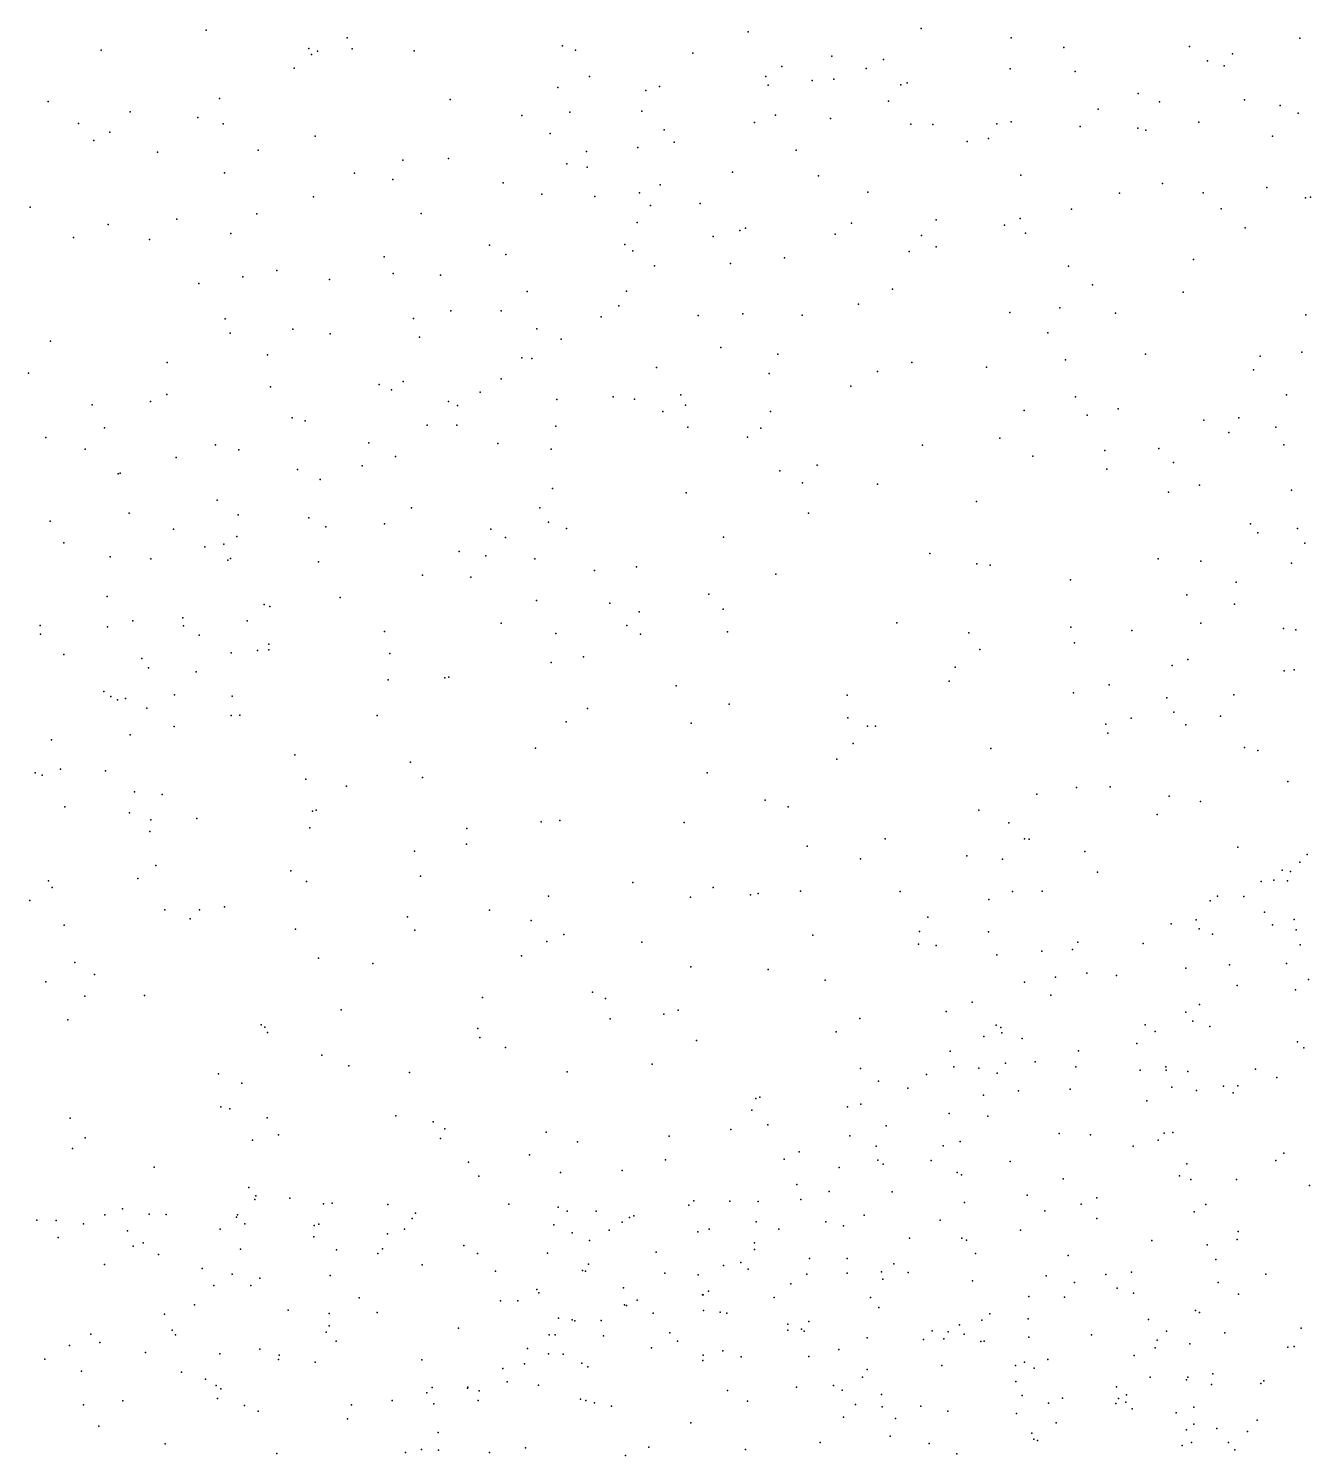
# Model space of a CAD drawing. Header units: metres. Extents: x -24.3 to 24.3, y -27.7 to 27.7.
# Drawn here: x -3.182 to -1.672, y 0.014 to 1.695 of the extents above; entities that cross this region are included whole.
import ezdxf

# ---------------------------------------------------------------- set-up
doc = ezdxf.new("R2010")
doc.units = ezdxf.units.M

msp = doc.modelspace()

# ---------------------------------------------------------------- linework, layer by layer
for p in [(-2.9727, 1.6932, 2.2554), (-2.8068, 1.6841, 15.0731), (-2.3345, 1.691, 24.4964), (-2.1308, 1.695, 23.6268), (-2.0245, 1.684, 23.0489), (-1.6847, 1.6836, 24.0872), (-3.0964, 1.6697, 24.1777), (-2.852, 1.6714, 2.7151), (-2.8487, 1.6643, 11.4649), (-2.8416, 1.6685, 11.7363), (-2.801, 1.6709, 24.0367), (-2.7278, 1.6689, 28.2028), (-2.5533, 1.6747, 11.4937), (-2.5379, 1.6696, 24.0479), (-2.3996, 1.6658, 24.1273), (-1.9626, 1.6725, 27.8021), (-1.8147, 1.674, 23.9818), (-1.7638, 1.6653, 22.7655), (-2.8691, 1.6483, 19.7173), (-2.2946, 1.6501, 24.2125), (-2.236, 1.6624, 23.6794), (-2.1956, 1.6479, 23.8927), (-2.1751, 1.6584, 23.2273), (-2.026, 1.6477, 23.9566), (-1.7933, 1.6568, 10.3619), (-1.7738, 1.651, 24.5052), (-2.5215, 1.6386, 11.0662), (-2.3138, 1.6386, 24.0026), (-2.259, 1.6336, 23.3138), (-2.2334, 1.6353, 24.3577), (-2.1472, 1.6311, 24.6732), (-1.9493, 1.6445, 22.8888), (-2.5586, 1.6256, 15.0958), (-2.4549, 1.622, 23.9344), (-2.4387, 1.6267, 27.9462), (-2.3107, 1.6284, 23.574), (-2.1545, 1.6286, 24.0619), (-1.875, 1.6186, 14.8298), (-3.159, 1.6089, 28.4951), (-2.9571, 1.6127, 23.9859), (-2.6854, 1.6115, 11.2311), (-2.4596, 1.5977, 23.7288), (-2.169, 1.6094, 10.5229), (-1.922, 1.6001, 24.6193), (-1.8498, 1.6086, 24.0952), (-1.7498, 1.6109, 24.2686), (-1.7076, 1.6042, 27.696), (-3.1233, 1.5832, 24.0001), (-3.0625, 1.5967, 28.3714), (-2.9828, 1.5902, 11.6507), (-2.9529, 1.5826, -12.3683), (-2.6011, 1.5925, 27.9148), (-2.5445, 1.5966, 23.8277), (-2.3269, 1.5843, 27.8741), (-2.3021, 1.5928, 10.6598), (-2.2373, 1.5889, 23.1451), (-2.143, 1.5822, 10.3544), (-2.1168, 1.5818, 24.3789), (-2.0414, 1.5828, 24.1824), (-2.0246, 1.5851, 10.2839), (-1.8035, 1.5846, 24.3791), (-1.6865, 1.5952, 10.2284), (-3.0862, 1.5728, 15.1234), (-2.8445, 1.5682, 15.1289), (-2.5677, 1.5714, 3.922), (-2.4332, 1.5756, 15.1115), (-2.0515, 1.5653, 22.8745), (-1.9433, 1.5794, 24.3747), (-1.8755, 1.5776, 27.7905), (-1.8659, 1.5751, 24.2674), (-1.7169, 1.5682, 10.6707), (-3.1051, 1.5632, 11.7014), (-3.0301, 1.5492, 23.9065), (-2.9116, 1.5518, 23.881), (-2.5247, 1.5503, -12.3763), (-2.4645, 1.5547, 10.9431), (-2.4215, 1.561, 23.4978), (-2.2778, 1.5517, 10.4297), (-2.0763, 1.5619, 27.8273), (-2.7414, 1.5401, 23.8214), (-2.6874, 1.5419, 14.8094), (-2.5482, 1.5356, 23.6178), (-2.524, 1.5318, 19.6411), (-2.9511, 1.525, 28.127), (-2.7982, 1.5245, 11.3334), (-2.7529, 1.5172, 27.8827), (-2.623, 1.5132, 11.0647), (-2.3527, 1.5258, 23.1808), (-2.2515, 1.5216, 19.4842), (-2.0134, 1.5223, 10.1653), (-2.8463, 1.4966, 27.9744), (-2.5775, 1.5, 3.6015), (-2.5151, 1.4971, 27.8267), (-2.4626, 1.5014, 23.3174), (-2.4381, 1.5109, 10.8081), (-2.1936, 1.5022, 10.162), (-1.8972, 1.5009, 14.7354), (-1.8463, 1.5123, 10.1236), (-1.7983, 1.5014, 22.6564), (-1.7234, 1.5079, 4.0647), (-1.6721, 1.4964, 22.5903), (-3.1803, 1.4844, 28.552), (-2.4493, 1.4865, 4.2351), (-2.3909, 1.4889, 10.5506), (-1.9536, 1.4822, 22.7224), (-1.7772, 1.4826, 27.7884), (-1.6778, 1.4956, 14.6053), (-3.0885, 1.464, 11.8506), (-3.0075, 1.4704, 11.7003), (-2.9132, 1.4766, 23.7729), (-2.7197, 1.477, 23.7223), (-2.4651, 1.4664, 15.1772), (-2.2129, 1.4659, 15.0558), (-2.113, 1.4697, 22.8025), (-2.0326, 1.4633, -23.8156), (-2.0142, 1.4711, 14.845), (-3.1293, 1.4488, 19.8679), (-3.0396, 1.4464, 28.2842), (-2.944, 1.4536, 14.8129), (-2.3757, 1.45, 10.3273), (-2.3443, 1.4569, 27.8116), (-2.3375, 1.46, 10.1364), (-2.232, 1.4528, 10.0077), (-2.1304, 1.4511, 27.8085), (-2.0079, 1.4541, 9.9929), (-1.7492, 1.4603, 10.0015), (-2.6393, 1.4397, 15.2119), (-2.6198, 1.4289, 23.4523), (-2.4798, 1.4406, 11.2613), (-2.4701, 1.4333, 10.6847), (-2.1448, 1.4325, 9.9162), (-2.1128, 1.4378, 14.9863), (-2.7633, 1.4261, 15.2192), (-2.4446, 1.4153, 10.4327), (-2.3551, 1.4182, 9.9497), (-2.2915, 1.4249, 22.9184), (-1.957, 1.4151, 27.7992), (-1.8097, 1.423, 14.5817), (-2.9295, 1.4026, 27.9526), (-2.8895, 1.4098, 15.2213), (-2.8275, 1.3992, 2.3712), (-2.7526, 1.4066, 27.7802), (-2.697, 1.4044, 23.5472), (-2.9817, 1.3948, 11.5959), (-2.5949, 1.3852, 10.9344), (-2.4778, 1.3857, 27.758), (-2.1646, 1.3879, 9.7344), (-1.9287, 1.393, 22.6458), (-1.8221, 1.3845, 4.2607), (-2.6846, 1.3626, 11.0148), (-2.6255, 1.3623, 3.1583), (-2.4869, 1.3685, 10.1566), (-2.2043, 1.3702, 10.9743), (-1.9672, 1.3659, 14.9222), (-2.9503, 1.3531, 23.6787), (-2.7288, 1.3534, 2.714), (-2.5074, 1.3553, 10.0042), (-2.3932, 1.3571, 9.7896), (-2.3408, 1.3589, -24.0054), (-2.2707, 1.3573, 27.8031), (-2.0264, 1.3606, 9.7206), (-1.9019, 1.3597, 9.7571), (-1.6776, 1.3576, 22.5087), (-2.9447, 1.3361, 11.4691), (-2.8708, 1.341, 11.3158), (-2.8269, 1.3353, -12.5297), (-2.7215, 1.3316, 11.4078), (-2.5835, 1.3412, 10.8122), (-2.5546, 1.3292, 23.165), (-1.9813, 1.3365, 10.7211), (-3.1564, 1.3269, 28.5448), (-2.3667, 1.3191, 22.8941), (-2.2996, 1.3115, 15.2122), (-1.8663, 1.3113, 14.8628), (-1.6822, 1.3139, 14.3466), (-3.0188, 1.3016, 28.1492), (-2.9005, 1.3106, 27.8789), (-2.6009, 1.307, 10.3491), (-2.5891, 1.3062, 10.6476), (-2.4423, 1.2956, 3.8585), (-2.1418, 1.3014, 9.601), (-2.0537, 1.2961, 15.0946), (-1.9608, 1.3047, 9.6311), (-1.7315, 1.3091, 27.8171), (-3.1821, 1.2889, 11.9622), (-2.7408, 1.2793, 23.4367), (-2.6252, 1.2823, 10.1099), (-2.3096, 1.2885, 4.3086), (-2.1822, 1.291, 15.1946), (-1.7393, 1.2929, 9.6962), (-3.0191, 1.2638, 11.6913), (-2.8969, 1.2731, 11.5842), (-2.7689, 1.2755, 15.2824), (-2.7545, 1.2695, 27.7568), (-2.65, 1.2666, 2.9027), (-2.4934, 1.2612, -12.606), (-2.4138, 1.2633, 9.6396), (-2.2134, 1.2736, 22.7156), (-1.9488, 1.2613, -12.7613), (-1.7002, 1.2634, 14.3792), (-3.1071, 1.2516, 15.2164), (-3.0383, 1.2555, 1.9668), (-2.6874, 1.2555, 23.3109), (-2.6769, 1.2509, 10.4503), (-2.5598, 1.2579, 27.7588), (-2.4682, 1.2585, 3.6378), (-2.4084, 1.2513, 15.2838), (-2.0095, 1.2452, 22.5851), (-1.8988, 1.247, 22.5341), (-2.8714, 1.2364, 11.2537), (-2.8561, 1.2329, 14.7476), (-2.7126, 1.2276, 10.945), (-2.6775, 1.2278, 10.6065), (-2.435, 1.2438, 11.0807), (-2.3082, 1.2439, 9.558), (-1.9352, 1.2395, 9.5339), (-1.7976, 1.2337, 14.7908), (-1.7565, 1.2362, 14.4809), (-3.1618, 1.2132, 11.8466), (-3.0926, 1.2247, 28.414), (-2.5608, 1.2265, 23.0136), (-2.4057, 1.2252, 27.7838), (-2.3354, 1.2137, 4.0609), (-2.3194, 1.2243, 22.7496), (-2.038, 1.2126, 27.8286), (-1.7682, 1.219, 14.5994), (-1.713, 1.2253, 9.5984), (-3.1155, 1.1994, 28.5299), (-2.9618, 1.2047, 11.4232), (-2.9345, 1.1987, 23.5217), (-2.7811, 1.2069, 11.0724), (-2.6292, 1.206, 9.7557), (-2.5664, 1.1994, 9.6469), (-2.129, 1.2041, 19.5016), (-1.9143, 1.1981, 27.8391), (-1.8506, 1.2003, 19.3259), (-1.7033, 1.2044, 22.4464), (-3.0083, 1.1896, 19.9166), (-2.7893, 1.18, 10.285), (-2.75, 1.1907, 10.0228), (-2.2533, 1.1806, 9.4478), (-1.9991, 1.1912, 15.162), (-1.8335, 1.1839, 10.4588), (-3.0765, 1.1705, -12.7059), (-3.0743, 1.1712, 23.5074), (-2.8651, 1.1756, 23.4266), (-2.8385, 1.1637, 27.8403), (-2.2972, 1.1738, 15.3041), (-2.2703, 1.1599, 14.6459), (-1.9118, 1.176, 15.0613), (-2.5649, 1.153, 3.0692), (-2.4073, 1.1481, 22.7758), (-2.1822, 1.1581, 27.8212), (-1.8394, 1.149, 9.4385), (-1.8028, 1.157, 14.9356), (-1.6944, 1.1512, 4.2173), (-2.96, 1.1392, 27.966), (-2.7311, 1.1304, 15.3464), (-2.5797, 1.1303, 27.7875), (-2.0654, 1.1377, 15.2682), (-3.1567, 1.1147, 23.4379), (-3.0637, 1.1241, 11.8034), (-2.9352, 1.1222, 15.2872), (-2.8518, 1.1187, 10.0047), (-2.7627, 1.1114, 9.77), (-2.5696, 1.1134, 22.9335), (-2.2635, 1.1242, 22.6714), (-1.7428, 1.1117, -13.0376), (-3.0115, 1.1054, 11.6571), (-2.9367, 1.0967, 10.3748), (-2.8319, 1.1079, 10.5873), (-2.6376, 1.1054, 14.6928), (-2.6202, 1.0956, 15.4255), (-2.5486, 1.1062, 9.4967), (-2.3633, 1.0957, 27.8338), (-1.7339, 1.1011, 14.5827), (-1.6874, 1.106, -11.83), (-3.1407, 1.0892, 15.2519), (-2.9746, 1.0845, 28.1041), (-2.9519, 1.0876, 11.3486), (-2.6748, 1.0789, 23.024), (-2.1204, 1.0765, 22.5792), (-1.6789, 1.0887, 27.9205), (-3.0858, 1.0727, 28.5893), (-3.0381, 1.0703, 28.3513), (-2.9473, 1.0686, 10.1855), (-2.9442, 1.0705, 23.3606), (-2.8406, 1.0668, 23.2457), (-2.6433, 1.074, 2.6168), (-2.5857, 1.0701, 11.1825), (-2.4658, 1.0607, 3.3426), (-2.0651, 1.0642, 9.3152), (-2.0492, 1.0627, 27.8634), (-1.8514, 1.0702, 15.0855), (-1.8013, 1.0677, 27.905), (-1.6943, 1.0651, -11.6902), (-2.7179, 1.0511, 27.8482), (-2.6612, 1.0486, 9.5099), (-2.5154, 1.0564, 22.8367), (-2.3017, 1.0523, 9.3125), (-1.9548, 1.0456, 4.2231), (-1.7595, 1.0428, 14.9181), (-3.0893, 1.0259, 10.3362), (-2.3807, 1.0287, 3.6581), (-1.8179, 1.0277, 22.447), (-2.9044, 1.0166, 11.0071), (-2.8977, 1.014, 9.7979), (-2.8149, 1.0247, 27.9325), (-2.5837, 1.021, 27.8591), (-2.4974, 1.0182, 15.4349), (-2.3639, 1.0109, 15.403), (-1.7617, 1.0168, -11.9996), (-3.0593, 0.9972, 10.0745), (-3.0003, 1.0007, 11.6867), (-2.9245, 0.9971, 10.8833), (-2.6252, 0.9946, 22.9155), (-2.4774, 0.9918, -24.0462), (-2.4627, 1.0079, 9.3646), (-2.1594, 0.9949, 27.8774), (-1.8012, 0.9946, -11.7776), (-3.1686, 0.9916, 11.8677), (-3.1679, 0.9816, 23.3122), (-3.0892, 0.99, 28.745), (-2.9995, 0.9913, 9.9218), (-2.9812, 0.9802, 11.2377), (-2.7627, 0.9846, 9.5568), (-2.5611, 0.9823, 2.8212), (-2.4611, 0.9817, 22.7501), (-2.3588, 0.9843, 10.9075), (-2.0747, 0.9831, -12.9955), (-1.9542, 0.9896, 22.4887), (-1.8825, 0.986, 9.2745), (-1.7038, 0.9884, -12.2293), (-1.6892, 0.9866, 22.4035), (-2.9435, 0.9595, -12.8736), (-2.9123, 0.9621, 15.3778), (-2.8991, 0.9632, 23.1461), (-2.8989, 0.9696, 28.0752), (-2.7564, 0.9588, 11.3383), (-2.0615, 0.9633, 15.3445), (-1.95, 0.9714, 27.9178), (-3.1405, 0.9577, 10.7409), (-3.0488, 0.9528, 10.8283), (-3.0409, 0.942, 1.9387), (-2.5665, 0.9483, 22.8171), (-2.5284, 0.955, 19.7661), (-2.0905, 0.9427, 9.2332), (-1.835, 0.9447, -11.9526), (-1.8164, 0.9516, -11.6842), (-2.9846, 0.937, 11.388), (-2.7583, 0.9279, 19.8593), (-2.6917, 0.9299, 27.9624), (-2.6872, 0.9309, 15.4636), (-2.0977, 0.9263, -23.7158), (-1.703, 0.9385, 10.1476), (-1.6911, 0.9395, 14.8937), (-3.0935, 0.9141, 15.3203), (-3.085, 0.908, 28.8488), (-3.0101, 0.9099, 11.6564), (-2.9422, 0.9085, 9.728), (-2.4191, 0.9205, 15.4575), (-2.2178, 0.9098, 19.5948), (-1.9513, 0.9126, 15.2919), (-1.9091, 0.922, 10.3492), (-1.7625, 0.91, -11.5087), (-3.0772, 0.904, 11.8278), (-3.068, 0.9058, 10.9996), (-3.0428, 0.8944, 28.6677), (-2.5237, 0.8938, -12.9695), (-2.3567, 0.8991, 22.6597), (-1.8411, 0.9065, -12.0595), (-2.9436, 0.8856, 23.0266), (-2.9334, 0.886, 28.2287), (-2.7716, 0.8859, 22.9451), (-2.5487, 0.8784, 27.9909), (-2.4016, 0.8768, 9.2541), (-2.2171, 0.8831, 22.5645), (-1.913, 0.8756, 22.4522), (-1.8831, 0.8827, -11.7183), (-1.8329, 0.8897, 14.3792), (-1.8188, 0.8747, 4.2757), (-1.778, 0.885, -12.2538), (-3.0624, 0.8629, 23.0657), (-3.0107, 0.8729, 28.5396), (-2.1937, 0.8733, 9.1949), (-2.1845, 0.8732, 10.6164), (-1.9109, 0.865, -13.2635), (-3.1549, 0.857, 9.7882), (-2.5851, 0.8473, 15.4911), (-2.2108, 0.8528, 15.4326), (-2.0484, 0.8469, 15.3925), (-1.7496, 0.848, -23.4178), (-1.734, 0.8444, 22.3844), (-2.8684, 0.8392, 15.413), (-2.7321, 0.8307, 28.1179), (-2.23, 0.8342, 3.9684), (-3.1743, 0.8182, 20.0269), (-3.166, 0.8154, 11.8805), (-3.1445, 0.8225, 11.0623), (-3.0913, 0.8207, 28.9555), (-2.8553, 0.8107, 14.5922), (-2.7181, 0.8128, 22.8083), (-2.3829, 0.818, 28.0112), (-1.6989, 0.8081, 9.2049), (-3.0572, 0.7956, 11.5424), (-3.0248, 0.7926, 28.7456), (-2.8076, 0.8025, 2.315), (-1.9943, 0.7932, 27.9804), (-1.9475, 0.8008, -11.957), (-1.9082, 0.8015, -12.1485), (-1.8385, 0.7907, 15.2481), (-3.1393, 0.7782, 22.9881), (-2.8434, 0.7742, 22.8553), (-2.3145, 0.7861, 22.6082), (-2.2873, 0.7782, -13.176), (-2.0628, 0.774, 19.5044), (-1.8017, 0.7844, -12.3397), (-3.063, 0.7711, 11.8311), (-3.0381, 0.763, 9.6537), (-2.9839, 0.7643, 28.5809), (-2.8477, 0.7729, 28.2897), (-2.5784, 0.7603, 9.2555), (-2.5563, 0.7622, 28.1447), (-2.4097, 0.7595, 10.8299), (-2.0275, 0.7593, 9.0951), (-1.8528, 0.769, 10.183), (-3.0391, 0.749, 15.3659), (-2.8508, 0.7534, 9.4524), (-2.6658, 0.7526, 15.4892), (-2.1729, 0.7406, 22.5221), (-2.0089, 0.7404, -11.813), (-2.0033, 0.7401, 15.4186), (-2.7273, 0.7259, 28.263), (-2.6662, 0.7342, 2.5722), (-2.265, 0.7318, 28.05), (-1.9378, 0.7254, -11.5892), (-1.7575, 0.7305, 28.0377), (-3.032, 0.7092, 28.8877), (-2.2023, 0.717, 9.0828), (-2.077, 0.7203, 14.4913), (-2.0347, 0.7163, 22.4814), (-1.6845, 0.7128, 4.211), (-1.6758, 0.722, -9.2656), (-3.1585, 0.6909, 11.8839), (-3.0532, 0.6936, 9.5564), (-2.8732, 0.7026, 28.4492), (-2.8545, 0.69, 11.3848), (-2.7205, 0.6966, 22.7427), (-1.9229, 0.7013, 9.0416), (-1.73, 0.6901, -9.1746), (-1.7151, 0.6919, -9.3515), (-1.7053, 0.7034, -12.5209), (-1.6991, 0.6909, 19.2944), (-1.6955, 0.702, -9.0822), (-3.1542, 0.6831, 29.1171), (-2.5697, 0.6728, 15.5098), (-2.4704, 0.6888, 9.1817), (-2.3755, 0.6829, 28.1388), (-2.3315, 0.6743, 15.5026), (-2.3225, 0.6761, 3.4798), (-2.2726, 0.6787, 22.5605), (-2.1552, 0.6785, 15.491), (-2.0232, 0.6784, -11.6765), (-1.9882, 0.6788, -12.1718), (-1.7817, 0.6728, 15.2524), (-1.7506, 0.6726, -11.2827), (-3.1804, 0.6677, 22.8732), (-3.0215, 0.6568, -24.7303), (-2.9806, 0.6566, 22.7688), (-2.9514, 0.6604, 15.4113), (-2.639, 0.6565, 14.5439), (-2.4024, 0.6718, 22.607), (-2.051, 0.6688, -11.9333), (-1.7903, 0.6674, 9.0451), (-3.1403, 0.6388, 11.7018), (-2.9919, 0.646, 28.7675), (-2.7357, 0.6484, 28.3648), (-2.59, 0.6444, 28.3075), (-2.1227, 0.648, 28.0756), (-1.8361, 0.6401, 28.0649), (-1.8066, 0.6451, -9.0477), (-1.7262, 0.6539, -13.796), (-1.7167, 0.6392, -8.7835), (-1.6912, 0.6454, -9.5857), (-2.8676, 0.6341, 22.7163), (-2.7269, 0.633, 9.3276), (-2.5517, 0.6279, 10.938), (-2.2582, 0.6271, 28.14), (-2.1325, 0.6312, 22.4894), (-2.0513, 0.631, -12.0368), (-1.8033, 0.6345, -9.3182), (-1.7873, 0.6281, -8.8797), (-1.689, 0.6332, 28.0878), (-2.5717, 0.6194, 2.8011), (-2.4596, 0.6185, -23.7262), (-2.1339, 0.6163, 10.39), (-2.1131, 0.6148, 8.9492), (-1.9887, 0.6081, -13.5856), (-1.9523, 0.6101, 8.939), (-1.9462, 0.6188, -12.2703), (-1.869, 0.6172, -9.195), (-1.6843, 0.6156, -8.6221), (-3.1277, 0.5949, 11.8173), (-2.8404, 0.6, -24.4415), (-2.7764, 0.5934, 19.8618), (-2.6016, 0.6025, 9.2295), (-2.4021, 0.5895, 3.2701), (-2.0417, 0.6038, 15.4954), (-1.7674, 0.592, -8.6921), (-1.7002, 0.5937, 15.2166), (-3.1618, 0.5719, 15.3346), (-3.1045, 0.5807, 22.7335), (-2.3109, 0.5864, 14.5269), (-2.2439, 0.5738, 22.5096), (-2.009, 0.5716, -11.6298), (-1.9723, 0.5774, 28.1067), (-1.9356, 0.5822, -9.0615), (-1.9007, 0.5794, -12.3567), (-1.819, 0.5882, -8.78), (-1.6743, 0.5746, -8.4769), (-3.1158, 0.5549, 9.4813), (-3.0456, 0.5559, 28.9472), (-2.5177, 0.5598, 22.5897), (-1.9779, 0.5564, -8.974), (-1.7585, 0.5677, -12.5506), (-1.6896, 0.5624, -9.7664), (-2.8139, 0.539, 9.3907), (-2.6475, 0.5536, 28.4359), (-2.5025, 0.5523, 9.1475), (-2.4167, 0.5385, 15.5614), (-2.0706, 0.548, -11.9495), (-1.8027, 0.5451, -9.6453), (-3.136, 0.5273, 1.8996), (-2.9081, 0.5213, 28.7), (-2.4971, 0.5285, 3.0158), (-2.4339, 0.5339, 28.3271), (-2.203, 0.5287, 8.8946), (-2.1014, 0.5369, 28.1616), (-1.8667, 0.5214, -8.6399), (-1.8189, 0.5363, 8.8776), (-1.8106, 0.5256, 15.3967), (-2.9037, 0.5186, 22.6197), (-2.9008, 0.5122, 15.4528), (-2.6528, 0.5171, 22.5755), (-2.6505, 0.5064, 15.5147), (-2.2307, 0.513, -23.4481), (-2.057, 0.5076, -12.1154), (-2.0423, 0.5208, 22.454), (-2.0369, 0.5182, 10.213), (-2.0356, 0.512, -8.9026), (-2.0115, 0.5053, -12.2408), (-1.8549, 0.5134, 10.0142), (-1.7906, 0.5195, -8.504), (-2.6203, 0.4945, -13.4471), (-2.3952, 0.5027, 22.5337), (-2.0965, 0.4903, -9.0273), (-1.9452, 0.4908, -9.4844), (-1.8767, 0.4995, 22.4102), (-1.6872, 0.5011, 14.2806), (-1.68, 0.4944, -11.2165), (-2.8368, 0.4856, 11.2663), (-2.8049, 0.473, 28.6212), (-2.4475, 0.4748, 8.9993), (-2.0922, 0.4718, 8.764), (-2.0314, 0.4763, 19.482), (-1.9963, 0.4778, 28.1919), (-1.9483, 0.4717, 4.0414), (-1.8424, 0.4719, 19.3711), (-2.9583, 0.4634, 11.6066), (-2.7332, 0.465, 2.4754), (-2.5475, 0.4661, 15.5593), (-2.2023, 0.4699, 22.4639), (-2.1809, 0.4551, 15.6427), (-2.1243, 0.4628, -8.9067), (-2.0628, 0.4702, -11.7118), (-2.0411, 0.4643, -9.3354), (-1.8727, 0.4679, 8.769), (-1.8422, 0.4678, -8.4314), (-1.8166, 0.4665, 28.1896), (-1.7368, 0.4691, -12.6247), (-1.7118, 0.4591, 15.3924), (-2.9308, 0.4527, -25.1536), (-2.1464, 0.4467, 28.249), (-2.0573, 0.4385, -9.4305), (-2.0162, 0.4436, -8.665), (-1.955, 0.4455, -8.5595), (-1.8354, 0.4479, -11.3498), (-1.8062, 0.4438, 15.5), (-1.7744, 0.4492, -8.3556), (-1.7633, 0.4411, 14.0634), (-1.7576, 0.4494, -11.2806), (-2.9556, 0.4247, -25.4588), (-2.945, 0.4222, 9.4317), (-2.3303, 0.4208, 8.8045), (-2.3254, 0.4346, 3.4975), (-2.3207, 0.4362, 15.665), (-2.2176, 0.4247, -13.726), (-2.2016, 0.4278, -9.006), (-1.8649, 0.4319, -9.7501), (-3.1329, 0.4112, 29.1159), (-2.9011, 0.4117, 22.5406), (-2.7493, 0.414, 15.5102), (-2.7055, 0.4069, 28.6012), (-2.3111, 0.4035, 19.6404), (-2.0975, 0.4168, -11.8584), (-2.0522, 0.4139, -12.2019), (-3.1154, 0.3882, 20.0047), (-2.8878, 0.3917, 19.9042), (-2.6967, 0.3875, 22.4987), (-2.6918, 0.3988, 11.0216), (-2.5724, 0.3948, 9.126), (-2.4275, 0.3901, 8.8851), (-2.3549, 0.398, 10.5438), (-2.2145, 0.3905, -9.1755), (-2.1718, 0.4023, -9.2673), (-1.968, 0.3934, -11.5315), (-1.9312, 0.3916, 22.4143), (-1.8446, 0.3936, 15.6015), (-1.8341, 0.3946, 8.681), (-3.1305, 0.3756, 22.6156), (-2.9181, 0.3853, 14.29), (-2.5354, 0.3834, 28.5427), (-2.2743, 0.3718, -9.059), (-2.1835, 0.3782, -9.3641), (-2.1048, 0.3789, 8.6431), (-2.0847, 0.384, 15.7233), (-1.8811, 0.3785, -12.4934), (-1.8516, 0.3854, -8.344), (-1.7036, 0.37, -10.0058), (-3.0341, 0.3535, 28.9559), (-2.6637, 0.3597, 9.2363), (-2.5922, 0.368, -25.4637), (-2.4317, 0.3621, 3.2132), (-2.2922, 0.363, 22.4507), (-2.2271, 0.3534, 15.7534), (-2.1818, 0.3617, -8.7603), (-2.1753, 0.357, 22.4202), (-2.1189, 0.3615, -9.6739), (-2.0258, 0.3604, 28.2919), (-1.8177, 0.3574, -12.5806), (-1.7127, 0.3613, -11.2405), (-2.6515, 0.3429, -23.7292), (-2.5554, 0.3475, 14.4208), (-2.483, 0.3497, 22.4602), (-2.0883, 0.3472, -11.7475), (-2.0832, 0.3447, -12.0629), (-1.9632, 0.3398, 8.5881), (-1.8263, 0.3436, 14.3537), (-1.8131, 0.339, -9.9377), (-1.7591, 0.3392, 22.3935), (-2.9226, 0.3297, 2.188), (-2.9145, 0.3199, 15.4781), (-2.277, 0.3333, -9.2737), (-2.2389, 0.3249, -9.4663), (-2.1647, 0.3245, 28.3615), (-2.0059, 0.3206, -8.411), (-1.6734, 0.3321, -12.7681), (-3.0714, 0.3046, -6.6144), (-2.9155, 0.3154, 28.8043), (-2.8743, 0.3173, -6.6672), (-2.8346, 0.3104, -6.7637), (-2.8243, 0.3114, -6.5455), (-2.759, 0.3097, -6.8442), (-2.6162, 0.31, -6.9723), (-2.5583, 0.3064, 8.9311), (-2.4045, 0.3088, 15.7306), (-2.3986, 0.3139, 8.6974), (-2.356, 0.3135, 28.4923), (-2.3227, 0.3131, -8.9117), (-2.2725, 0.3157, 8.632), (-2.0798, 0.3119, -8.4776), (-1.9421, 0.3102, -14.0475), (-1.9237, 0.3175, 15.7415), (-1.7955, 0.3097, -11.3115), (-3.1724, 0.2912, -6.479), (-3.1495, 0.2909, 9.373), (-3.1174, 0.287, -6.7235), (-3.0923, 0.2975, 15.4176), (-3.0402, 0.2981, -25.9706), (-3.0201, 0.2977, -6.4901), (-2.9373, 0.2949, 22.4739), (-2.9358, 0.2973, -6.788), (-2.9275, 0.287, -6.8869), (-2.8402, 0.2864, -6.9715), (-2.7301, 0.2933, -6.506), (-2.7263, 0.2995, -25.9779), (-2.5633, 0.2858, 10.7924), (-2.5475, 0.3017, -6.7618), (-2.5133, 0.3017, -7.0516), (-2.483, 0.2889, -23.2249), (-2.4743, 0.2944, -6.6841), (-2.4692, 0.2961, -6.8829), (-2.3249, 0.2892, -9.3503), (-2.2431, 0.2891, -9.6979), (-2.1977, 0.2972, -9.7889), (-2.1082, 0.2912, -11.9499), (-1.985, 0.3022, -12.3913), (-1.9239, 0.2932, -8.311), (-1.8091, 0.3011, 13.8622), (-3.1473, 0.2707, 29.095), (-3.0654, 0.2788, -6.8345), (-2.9565, 0.2806, -6.4156), (-2.8459, 0.2715, -7.0977), (-2.8456, 0.2849, -6.445), (-2.7591, 0.275, -7.1457), (-2.7391, 0.2804, 28.7036), (-2.5417, 0.2762, 2.9203), (-2.4981, 0.2796, -6.5628), (-2.3938, 0.2774, -9.1596), (-2.3802, 0.2805, -6.6308), (-2.2982, 0.2805, -8.7692), (-2.2223, 0.2847, -8.6431), (-2.1444, 0.2699, -23.0566), (-2.0828, 0.2698, 22.393), (-2.0135, 0.2795, 3.9243), (-1.7572, 0.2777, -22.927), (-3.0589, 0.2605, -6.3453), (-3.047, 0.2643, -6.98), (-2.9326, 0.2569, -6.3219), (-2.8195, 0.2561, -7.2582), (-2.7651, 0.2574, -6.3688), (-2.6692, 0.2613, -7.3538), (-2.5709, 0.2523, 19.7733), (-2.5215, 0.2672, 15.7074), (-2.4428, 0.2534, -6.4699), (-2.3269, 0.2646, -6.8829), (-2.3268, 0.2565, -7.0213), (-2.0771, 0.2676, -9.8831), (-1.8589, 0.2672, 8.521), (-1.7939, 0.2622, -12.6557), (-1.7585, 0.2685, 28.3533), (-3.0925, 0.239, 22.5284), (-3.0289, 0.2509, -7.1144), (-2.7708, 0.252, -23.4383), (-2.7183, 0.2386, 15.6279), (-2.6534, 0.252, -6.3794), (-2.5224, 0.2395, -13.8374), (-2.3634, 0.2379, -9.8026), (-2.3432, 0.2414, -6.5233), (-2.2622, 0.246, 8.5324), (-2.2177, 0.2462, -8.5482), (-2.1627, 0.2396, 14.4071), (-2.0668, 0.2518, -11.6953), (-1.9574, 0.2497, -9.9391), (-1.7835, 0.2448, 14.2292), (-2.9777, 0.2343, -7.2659), (-2.9424, 0.2276, 14.1165), (-2.9095, 0.2227, -6.2061), (-2.8267, 0.2262, -7.4347), (-2.632, 0.2311, 8.9904), (-2.5297, 0.2319, -6.3409), (-2.5259, 0.2313, -7.4687), (-2.4325, 0.2289, -8.9221), (-2.3933, 0.2266, -9.6059), (-2.3346, 0.2334, -7.3878), (-2.2653, 0.2274, -7.1018), (-2.218, 0.2289, -6.6696), (-2.1772, 0.2304, -25.3616), (-2.1757, 0.2218, 19.5605), (-2.146, 0.2296, -9.9819), (-2.07, 0.2199, -12.2179), (-1.9833, 0.2255, 19.4443), (-1.913, 0.2272, -12.5279), (-1.883, 0.23, -10.0015), (-1.7245, 0.2276, 15.7082), (-2.9637, 0.2143, 28.8537), (-2.9201, 0.2141, -7.3883), (-2.5835, 0.2097, -24.4365), (-2.5812, 0.2054, 22.4125), (-2.4811, 0.2115, -9.215), (-2.3883, 0.2032, -7.4735), (-2.3876, 0.2034, -9.9174), (-2.3811, 0.2075, -6.3492), (-2.2842, 0.2163, 22.3874), (-1.9502, 0.2178, 8.4451), (-1.8998, 0.211, 14.0571), (-1.8805, 0.2051, -11.3874), (-1.7808, 0.2177, -8.1533), (-1.7567, 0.2041, -12.729), (-2.9868, 0.1915, 9.3795), (-2.8762, 0.185, 15.5359), (-2.7927, 0.1995, 11.2585), (-2.6263, 0.1963, -7.5531), (-2.6057, 0.1961, -6.2418), (-2.4803, 0.1914, -9.3883), (-2.4777, 0.1908, -9.649), (-2.4652, 0.1968, -9.5308), (-2.304, 0.2002, 28.5354), (-2.1904, 0.2, 28.4623), (-2.1807, 0.1885, -7.1677), (-2.0037, 0.2012, -11.5674), (-1.9619, 0.2005, 15.894), (-3.0219, 0.1805, 11.8803), (-2.8281, 0.1812, 22.4348), (-2.7715, 0.1825, 9.2722), (-2.5577, 0.1757, -9.1353), (-2.5417, 0.1738, 8.7351), (-2.5385, 0.1727, -9.0151), (-2.5074, 0.173, -9.7442), (-2.4464, 0.1817, 10.5737), (-2.387, 0.1849, 15.8565), (-2.3675, 0.1829, 8.5417), (-2.3596, 0.1815, -10.0145), (-2.2877, 0.1686, 3.5601), (-2.2629, 0.172, -10.1313), (-2.0592, 0.1734, 8.3967), (-2.0498, 0.1808, -8.3055), (-2.0045, 0.1748, -12.4346), (-1.8628, 0.1742, 22.3717), (-1.8076, 0.1849, 13.7658), (-1.8029, 0.1824, -10.1313), (-3.1086, 0.1568, -6.1), (-3.0131, 0.1618, -7.4598), (-3.0088, 0.1562, -6.0651), (-2.8316, 0.1591, 28.8087), (-2.8279, 0.1668, -6.126), (-2.6755, 0.1639, -6.178), (-2.569, 0.1562, 14.2853), (-2.5617, 0.1561, -9.4581), (-2.5047, 0.1548, -6.23), (-2.4269, 0.1584, -8.6989), (-2.2879, 0.1618, -6.3426), (-2.2716, 0.1626, -7.5031), (-2.2686, 0.1606, -24.8326), (-2.1941, 0.1527, -6.4392), (-2.1176, 0.1607, -10.1708), (-2.0987, 0.1597, -12.0872), (-2.0854, 0.1679, -6.796), (-2.0799, 0.1567, -6.6378), (-2.004, 0.1535, 22.347), (-1.9301, 0.156, 13.8783), (-1.8416, 0.1604, 8.431), (-1.7729, 0.1584, 15.8033), (-1.6831, 0.1641, 13.641), (-3.1337, 0.1434, 13.231), (-3.0981, 0.1472, 2.0118), (-3.0443, 0.1353, 12.1755), (-2.9097, 0.1394, -6.0636), (-2.8197, 0.1487, -7.581), (-2.5942, 0.14, -26.4308), (-2.4483, 0.1407, -22.9566), (-2.4178, 0.1485, 22.382), (-2.3644, 0.1373, -7.571), (-2.2278, 0.1387, -26.291), (-2.1281, 0.1507, -6.5461), (-2.1038, 0.1512, -7.2653), (-2.0602, 0.1484, -11.6709), (-2.0563, 0.1488, -6.9283), (-1.855, 0.1406, 14.1671), (-1.8527, 0.1497, -14.3916), (-1.8143, 0.1457, -25.8093), (-1.6987, 0.1416, 8.453), (-1.6911, 0.1425, -8.001), (-3.1628, 0.1273, 22.5346), (-2.9569, 0.1339, -26.3404), (-2.8875, 0.127, 9.3897), (-2.887, 0.132, 11.5185), (-2.8445, 0.1241, -22.9963), (-2.7188, 0.1268, 2.529), (-2.5979, 0.1219, 28.7037), (-2.5696, 0.1336, -9.6107), (-2.5524, 0.1333, -8.9213), (-2.5304, 0.1226, -9.8889), (-2.5232, 0.1186, -8.7952), (-2.3879, 0.1258, -10.094), (-2.3875, 0.1322, -6.2555), (-2.3427, 0.13, -8.5512), (-2.2628, 0.1307, -8.47), (-2.1063, 0.12, -7.3959), (-2.0196, 0.1199, -7.1887), (-2.0088, 0.1239, -8.2195), (-1.9815, 0.1271, -6.6877), (-1.8796, 0.1316, -26.2261), (-3.1196, 0.1134, 13.0005), (-3.0019, 0.1122, -13.9093), (-2.9735, 0.1038, 19.9504), (-2.6233, 0.1163, -9.3333), (-2.6183, 0.1009, -9.524), (-2.1996, 0.1062, -6.3231), (-2.1941, 0.1153, -14.187), (-2.0193, 0.1011, -11.5865), (-1.9974, 0.1169, -7.0668), (-1.8609, 0.1063, -10.2357), (-1.8183, 0.1032, 19.3266), (-1.8166, 0.1064, -12.7035), (-1.7872, 0.11, -8.034), (-1.7271, 0.1018, 9.596), (-2.961, 0.0963, -7.6023), (-2.9554, 0.0923, 13.8028), (-2.713, 0.0876, 28.7708), (-2.7065, 0.0939, -6.0834), (-2.6649, 0.0934, 22.3954), (-2.6645, 0.0946, -9.2059), (-2.6513, 0.0901, -9.0165), (-2.5815, 0.0967, -6.1324), (-2.3589, 0.0905, 15.9376), (-2.2774, 0.0946, 10.2876), (-2.234, 0.0965, -10.2431), (-2.2236, 0.0909, 28.5469), (-2.1772, 0.086, 15.9847), (-2.0115, 0.0846, -6.4638), (-1.9004, 0.0949, -12.6073), (-1.8889, 0.0853, -6.8137), (-1.7887, 0.0977, -25.3226), (-1.7306, 0.0987, -10.23), (-3.1175, 0.0737, 12.7511), (-3.071, 0.0785, -7.5908), (-2.9597, 0.0812, 22.439), (-2.9279, 0.0729, 15.5523), (-2.8018, 0.0736, -7.678), (-2.7539, 0.0786, 9.198), (-2.7048, 0.0749, 15.7491), (-2.6524, 0.0788, -7.7168), (-2.532, 0.0803, 8.6206), (-2.5256, 0.0788, 15.8908), (-2.5153, 0.0761, -9.997), (-2.4953, 0.0719, -8.6451), (-2.3352, 0.0779, -10.2308), (-2.2082, 0.0742, 8.3932), (-2.1764, 0.0711, 22.2952), (-2.1311, 0.072, -11.9519), (-1.9807, 0.0755, 28.479), (-1.964, 0.0815, -11.4426), (-1.9015, 0.0754, -7.1671), (-1.8984, 0.0812, -8.1113), (-1.8894, 0.0766, -6.998), (-1.8823, 0.0691, 13.7355), (-1.8095, 0.0709, -11.3209), (-2.9118, 0.066, 28.8536), (-2.8063, 0.0571, -6.0031), (-2.4019, 0.0523, -7.7163), (-2.222, 0.059, -7.651), (-2.1607, 0.0576, -11.8231), (-2.0993, 0.0661, -22.7237), (-2.0184, 0.0635, -26.553), (-1.9717, 0.0523, 8.3606), (-1.8303, 0.0644, 4.0667), (-1.8096, 0.0507, -6.9018), (-1.7347, 0.0555, -11.2527), (-3.0994, 0.0484, -6.0046), (-2.6995, 0.0412, -9.4287), (-2.1672, 0.0366, -8.2707), (-2.0004, 0.0401, -7.4366), (-1.8183, 0.0443, -7.1026), (-1.7825, 0.0459, -6.7609), (-1.7461, 0.0423, -26.7023), (-3.0212, 0.0276, -7.668), (-2.7382, 0.0173, -8.9446), (-2.7192, 0.021, -7.7673), (-2.6991, 0.0202, 8.7734), (-2.6392, 0.0175, -9.8825), (-2.5969, 0.0231, -8.6774), (-2.4514, 0.0236, 8.5084), (-2.3375, 0.0209, 8.4292), (-2.2495, 0.0292, -6.2011), (-2.1212, 0.028, -10.304), (-1.998, 0.033, 16.0071), (-1.9938, 0.0315, -6.3493), (-1.8233, 0.0257, -25.0317), (-1.8123, 0.0294, -6.5734), (-1.7685, 0.0293, -7.017), (-1.7613, 0.0207, 8.3678), (-2.8896, 0.0163, -7.7215), (-2.4791, 0.014, -7.7991), (-2.0888, 0.0159, -12.2345)]:
    msp.add_point(p)

doc.saveas('drawing.dxf')
